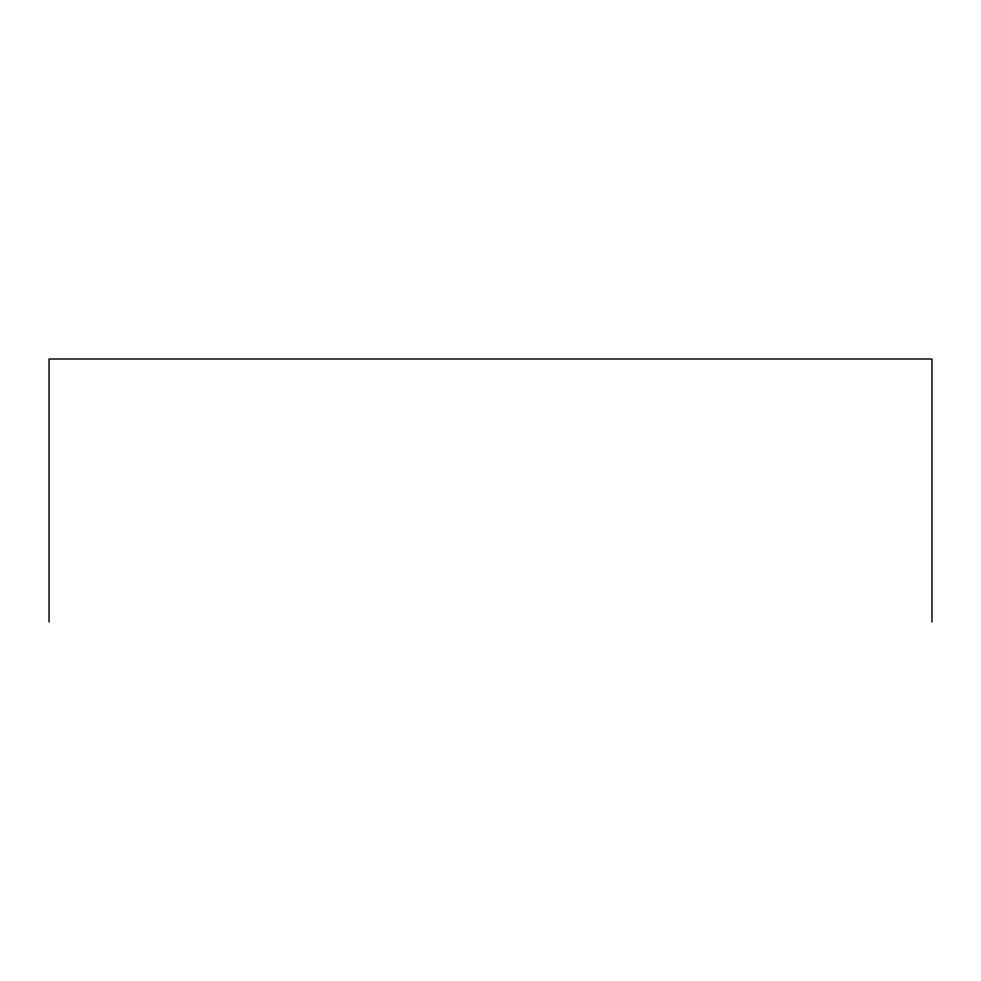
<?xml version="1.0" encoding="UTF-8"?>
<svg xmlns="http://www.w3.org/2000/svg" width="981" height="981" viewBox="0 0 981 981"><rect width="100%" height="100%" fill="white"/><g stroke="black" fill="none" stroke-linecap="round" stroke-linejoin="round"><path stroke-width="1.47" d="M931.95 622.003L931.95 358.997L49.05 358.997L49.05 622.003"/></g></svg>
